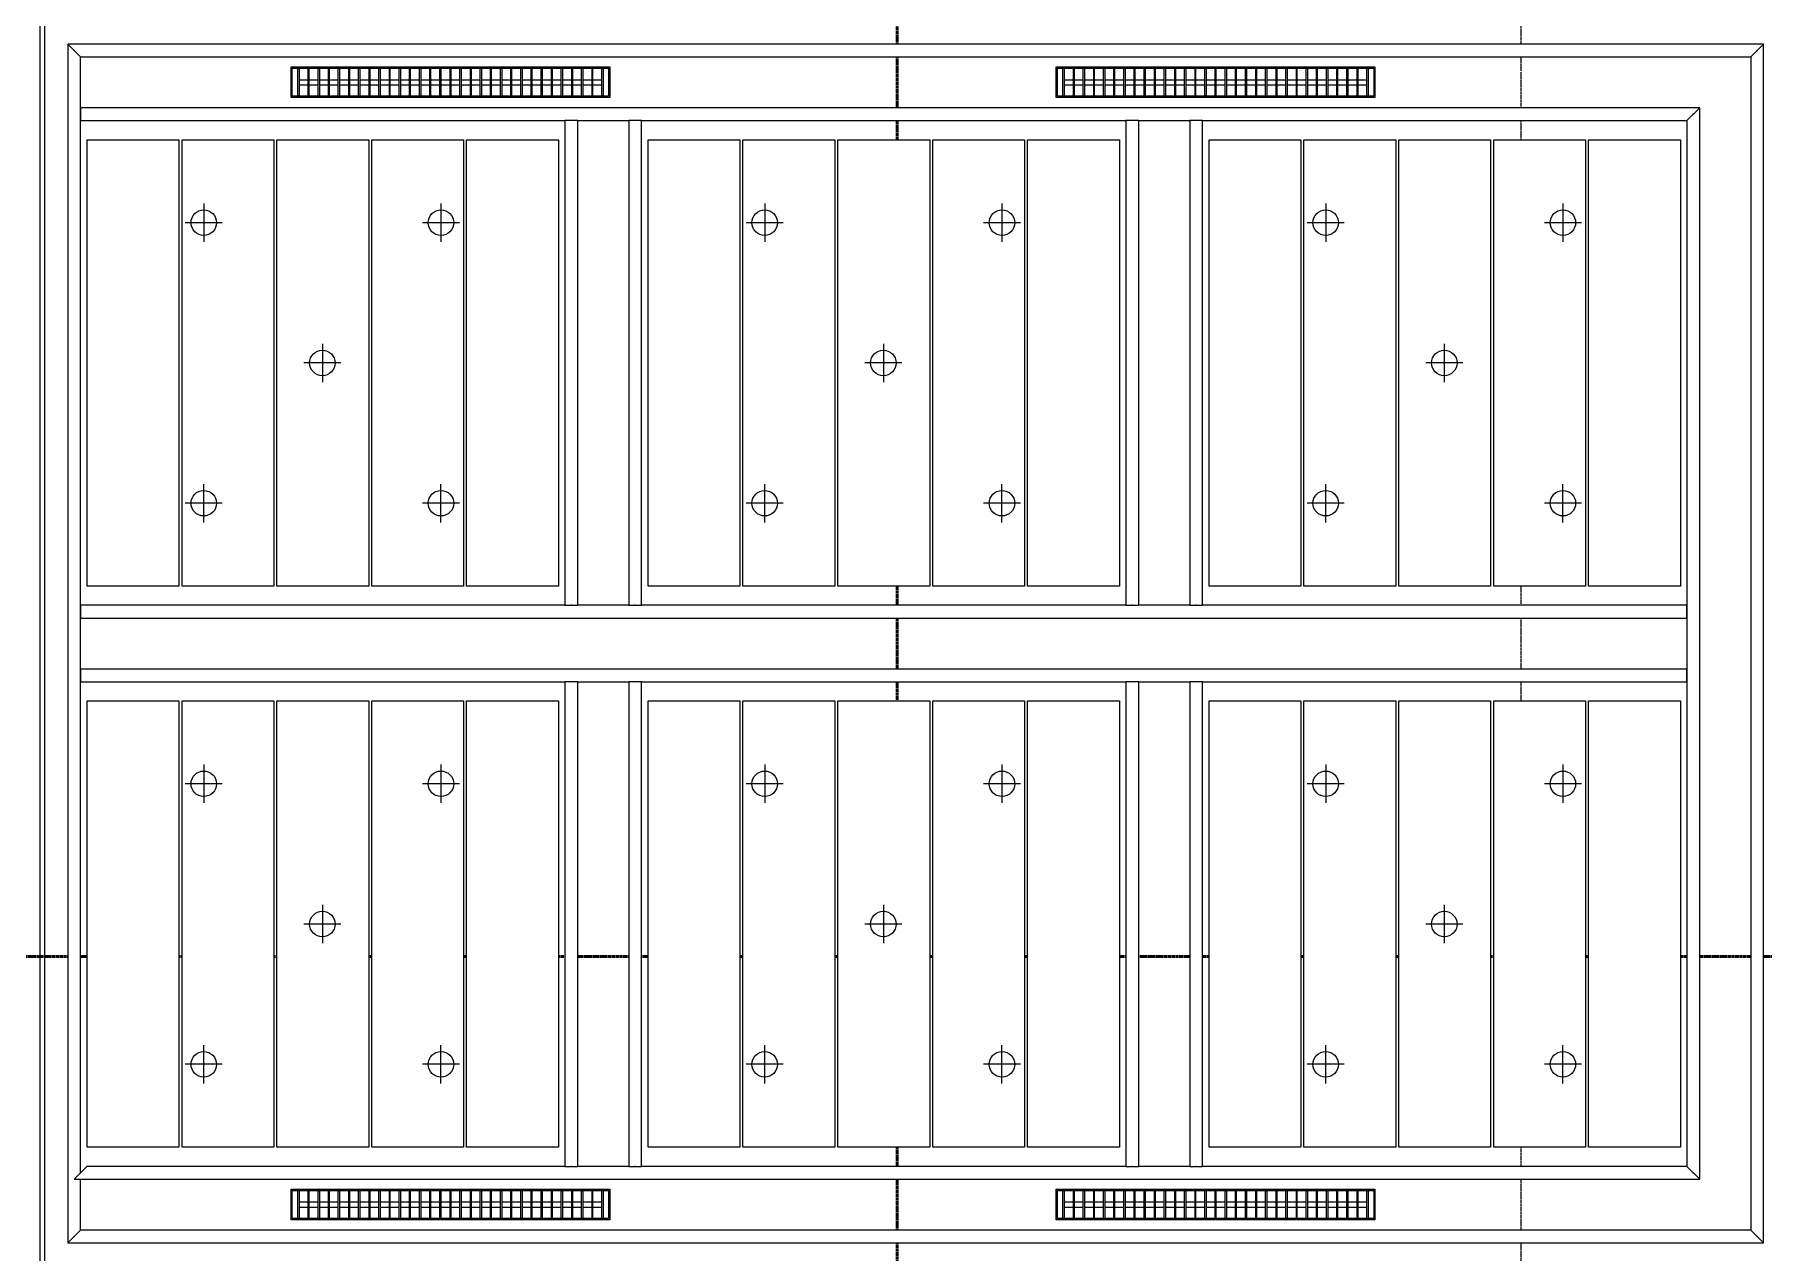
# Model space of a CAD drawing. Header units: millimetres. Extents: x -794334 to -714814, y -17806 to 22403.
# Drawn here: x -784711 to -777933, y -2759 to 2016 of the extents above; entities that cross this region are included whole.
import ezdxf
from ezdxf.xclip import XClip

# ---------------------------------------------------------------- set-up
doc = ezdxf.new("R2010")
doc.units = ezdxf.units.MM
doc.header["$XCLIPFRAME"] = 0
doc.linetypes.add('DPA_Grid _ Level 100', pattern=[10, 5.5, -1.6, 1.3, -1.6])
for name, color, linetype in [('000 - WIPEOUT', 250, 'Continuous'), ('001 - ASCESSORIES', 251, 'Continuous'), ('A04_TUBE SERIES', 2, 'Continuous'), ('A11_ALU.SOLID SHEET', 2, 'Continuous')]:
    doc.layers.add(name, color=color, linetype=linetype)
for name, color, linetype, lineweight in [('A-DETL-GENF', 2, 'Continuous', 9), ('E-LITE-EQPM', 2, 'Continuous', 9), ('G-ANNO-SECL', 3, 'Continuous', 9), ('S-GRID', 251, 'Continuous', 9)]:
    doc.layers.add(name, color=color, linetype=linetype, lineweight=lineweight)

# ---------------------------------------------------------------- blocks, each defined once
blk = doc.blocks.new('*U804')
at = {"layer": 'S-GRID', "linetype": 'DPA_Grid _ Level 100'}
blk.add_line((0, -21385.5), (0, 16671.4), dxfattribs=at)
blk = doc.blocks.new('*U1241')
blk.add_lwpolyline([(0, -10), (10115, -10), (10115, 10), (0, 10)], close=True)
blk = doc.blocks.new('*U1630')
at = {"rotation": 270}
blk.add_blockref('*U1241', (-40000, 2515), dxfattribs=at)
blk = doc.blocks.new('*U1417')
blk.add_attdef('EXTR.OVL-LENGTH_', (-25, -59.1), '', height=5)
blk.add_wipeout([(-25, 0), (25, 0), (25, 1900), (-25, 1900)]).dxf.layer = '000 - WIPEOUT'
blk.add_point((0, 0))
at = {"layer": 'A04_TUBE SERIES', "color": 0}
blk.add_lwpolyline([(-25, 0), (25, 0), (25, 1900), (-25, 1900)], close=True, dxfattribs=at)
blk = doc.blocks.new('*U1431')
blk.add_wipeout([(-25, 25), (25, -25), (25, 6323.5), (-25, 6323.5)]).dxf.layer = '000 - WIPEOUT'
blk.add_point((0, 0))
at = {"layer": 'A04_TUBE SERIES', "color": 0}
blk.add_lwpolyline([(-25, 25), (25, -25), (25, 6323.5), (-25, 6323.5)], close=True, dxfattribs=at)
blk.add_attdef('EXTR.OVL-LENGTH_', (-25, -59.1), '', height=5)
blk = doc.blocks.new('*U1438')
blk.add_wipeout([(-25, 25), (25, -25), (25, 6623.5), (-25, 6573.5)]).dxf.layer = '000 - WIPEOUT'
blk.add_point((0, 0))
at = {"layer": 'A04_TUBE SERIES', "color": 0}
blk.add_lwpolyline([(-25, 25), (25, -25), (25, 6623.5), (-25, 6573.5)], close=True, dxfattribs=at)
blk.add_attdef('EXTR.OVL-LENGTH_', (-25, -59.1), '', height=5)
blk = doc.blocks.new('*U1439')
blk.add_wipeout([(-25, 25), (25, -25), (25, 4675), (-25, 4625)]).dxf.layer = '000 - WIPEOUT'
blk.add_point((0, 0))
at = {"layer": 'A04_TUBE SERIES', "color": 0}
blk.add_lwpolyline([(-25, 25), (25, -25), (25, 4675), (-25, 4625)], close=True, dxfattribs=at)
blk.add_attdef('EXTR.OVL-LENGTH_', (-25, -59.1), '', height=5)
blk = doc.blocks.new('*U1440')
blk.add_wipeout([(-25, 25), (25, -25), (25, 4175), (-25, 4125)]).dxf.layer = '000 - WIPEOUT'
blk.add_point((0, 0))
at = {"layer": 'A04_TUBE SERIES', "color": 0}
blk.add_lwpolyline([(-25, 25), (25, -25), (25, 4175), (-25, 4125)], close=True, dxfattribs=at)
blk.add_attdef('EXTR.OVL-LENGTH_', (-25, -59.1), '', height=5)
blk = doc.blocks.new('*U1442')
blk.add_attdef('EXTR.OVL-LENGTH_', (-25, -59.1), '', height=5)
blk.add_wipeout([(-25, 0), (25, 0), (25, 6298.5), (-25, 6298.5)]).dxf.layer = '000 - WIPEOUT'
blk.add_point((0, 0))
at = {"layer": 'A04_TUBE SERIES', "color": 0}
blk.add_lwpolyline([(-25, 0), (25, 0), (25, 6298.5), (-25, 6298.5)], close=True, dxfattribs=at)
blk = doc.blocks.new('*U1444')
blk.add_wipeout([(-25, 25), (25, -25), (25, 6623.5), (-25, 6573.5)]).dxf.layer = '000 - WIPEOUT'
blk.add_point((0, 0))
at = {"layer": 'A04_TUBE SERIES', "color": 0}
blk.add_lwpolyline([(-25, 25), (25, -25), (25, 6623.5), (-25, 6573.5)], close=True, dxfattribs=at)
blk.add_attdef('EXTR.OVL-LENGTH_', (-25, -59.1), '', height=5)
blk = doc.blocks.new('*U1447')
blk.add_attdef('EXTR.OVL-LENGTH_', (-25, -59.1), '', height=5)
blk.add_wipeout([(-25, 0), (25, 0), (25, 6298.5), (-25, 6298.5)]).dxf.layer = '000 - WIPEOUT'
blk.add_point((0, 0))
at = {"layer": 'A04_TUBE SERIES', "color": 0}
blk.add_lwpolyline([(-25, 0), (25, 0), (25, 6298.5), (-25, 6298.5)], close=True, dxfattribs=at)
blk = doc.blocks.new('*U1448')
blk.add_wipeout([(-25, 25), (25, -25), (25, 4675), (-25, 4625)]).dxf.layer = '000 - WIPEOUT'
blk.add_point((0, 0))
at = {"layer": 'A04_TUBE SERIES', "color": 0}
blk.add_lwpolyline([(-25, 25), (25, -25), (25, 4675), (-25, 4625)], close=True, dxfattribs=at)
blk.add_attdef('EXTR.OVL-LENGTH_', (-25, -59.1), '', height=5)
blk = doc.blocks.new('*U1449')
blk.add_wipeout([(-25, 25), (25, -25), (25, 6348.5), (-25, 6298.5)]).dxf.layer = '000 - WIPEOUT'
blk.add_point((0, 0))
at = {"layer": 'A04_TUBE SERIES', "color": 0}
blk.add_lwpolyline([(-25, 25), (25, -25), (25, 6348.5), (-25, 6298.5)], close=True, dxfattribs=at)
blk.add_attdef('EXTR.OVL-LENGTH_', (-25, -59.1), '', height=5)
blk = doc.blocks.new('*U1541')
at = {"color": 6}
blk.add_point((-37.5, 0), dxfattribs=at)
at = {"color": 3}
blk.add_wipeout([(-875, -564), (875, -564), (875, -924), (-875, -924)], dxfattribs=at).dxf.layer = '000 - WIPEOUT'
at = {"layer": 'A11_ALU.SOLID SHEET', "color": 0, "linetype": 'ByBlock'}
blk.add_lwpolyline([(875, -924), (-875, -924), (-875, -564), (875, -564)], close=True, dxfattribs=at)
at = {"color": 3}
blk.add_wipeout([(-875, -192), (875, -192), (875, -552), (-875, -552)], dxfattribs=at).dxf.layer = '000 - WIPEOUT'
at = {"layer": 'A11_ALU.SOLID SHEET', "color": 0, "linetype": 'ByBlock'}
blk.add_lwpolyline([(875, -552), (-875, -552), (-875, -192), (875, -192)], close=True, dxfattribs=at)
at = {"color": 3}
blk.add_wipeout([(-875, 180), (875, 180), (875, -180), (-875, -180)], dxfattribs=at).dxf.layer = '000 - WIPEOUT'
at = {"layer": 'A11_ALU.SOLID SHEET', "color": 0, "linetype": 'ByBlock'}
blk.add_lwpolyline([(875, -180), (-875, -180), (-875, 180), (875, 180)], close=True, dxfattribs=at)
at = {"color": 3}
blk.add_wipeout([(-875, 552), (875, 552), (875, 192), (-875, 192)], dxfattribs=at).dxf.layer = '000 - WIPEOUT'
at = {"layer": 'A11_ALU.SOLID SHEET', "color": 0, "linetype": 'ByBlock'}
blk.add_lwpolyline([(875, 192), (-875, 192), (-875, 552), (875, 552)], close=True, dxfattribs=at)
at = {"color": 3}
blk.add_wipeout([(-875, 924), (875, 924), (875, 564), (-875, 564)], dxfattribs=at).dxf.layer = '000 - WIPEOUT'
at = {"layer": 'A11_ALU.SOLID SHEET', "color": 0, "linetype": 'ByBlock'}
blk.add_lwpolyline([(875, 564), (-875, 564), (-875, 924), (875, 924)], close=True, dxfattribs=at)
blk = doc.blocks.new('*U1623')
at = {"color": 1}
blk.add_wipeout([(625, -60), (-625, -60), (-625, 60), (625, 60)], dxfattribs=at).dxf.layer = '000 - WIPEOUT'
at = {"layer": '001 - ASCESSORIES', "color": 0}
blk.add_lwpolyline([(625, -60), (-625, -60), (-625, 60), (625, 60)], close=True, dxfattribs=at)
at = {"layer": '001 - ASCESSORIES'}
for points in [[(620, -55), (-620, -55), (-620, 55), (620, 55)], [(-593.5, -55), (-598.5, -55), (-598.5, 55), (-593.5, 55)], [(-558.8, -55), (-553.8, -55), (-553.8, 55), (-558.8, 55)], [(-514, -55), (-519, -55), (-519, 55), (-514, 55)], [(-479.3, -55), (-474.3, -55), (-474.3, 55), (-479.3, 55)], [(-434.6, -55), (-439.6, -55), (-439.6, 55), (-434.6, 55)], [(-399.8, -55), (-394.8, -55), (-394.8, 55), (-399.8, 55)], [(-355.1, -55), (-360.1, -55), (-360.1, 55), (-355.1, 55)], [(-320.4, -55), (-315.4, -55), (-315.4, 55), (-320.4, 55)], [(-275.6, -55), (-280.6, -55), (-280.6, 55), (-275.6, 55)], [(-240.9, -55), (-235.9, -55), (-235.9, 55), (-240.9, 55)], [(-196.2, -55), (-201.2, -55), (-201.2, 55), (-196.2, 55)], [(-161.4, -55), (-156.4, -55), (-156.4, 55), (-161.4, 55)], [(-116.7, -55), (-121.7, -55), (-121.7, 55), (-116.7, 55)], [(-82, -55), (-77, -55), (-77, 55), (-82, 55)], [(-37.2, -55), (-42.2, -55), (-42.2, 55), (-37.2, 55)], [(-2.5, -55), (2.5, -55), (2.5, 55), (-2.5, 55)], [(42.2, -55), (37.2, -55), (37.2, 55), (42.2, 55)], [(77, -55), (82, -55), (82, 55), (77, 55)], [(121.7, -55), (116.7, -55), (116.7, 55), (121.7, 55)], [(156.4, -55), (161.4, -55), (161.4, 55), (156.4, 55)], [(201.2, -55), (196.2, -55), (196.2, 55), (201.2, 55)], [(235.9, -55), (240.9, -55), (240.9, 55), (235.9, 55)], [(280.6, -55), (275.6, -55), (275.6, 55), (280.6, 55)], [(315.4, -55), (320.4, -55), (320.4, 55), (315.4, 55)], [(360.1, -55), (355.1, -55), (355.1, 55), (360.1, 55)], [(394.8, -55), (399.8, -55), (399.8, 55), (394.8, 55)], [(439.6, -55), (434.6, -55), (434.6, 55), (439.6, 55)], [(474.3, -55), (479.3, -55), (479.3, 55), (474.3, 55)], [(519, -55), (514, -55), (514, 55), (519, 55)], [(553.8, -55), (558.8, -55), (558.8, 55), (553.8, 55)], [(598.5, -55), (593.5, -55), (593.5, 55), (598.5, 55)]]:
    blk.add_lwpolyline(points, close=True, dxfattribs=at)
for points in [[(-593.5, 10), (-558.8, 10)], [(-553.8, 10), (-519, 10)], [(-514, 10), (-479.3, 10)], [(-474.3, 10), (-439.6, 10)], [(-434.6, 10), (-399.8, 10)], [(-394.8, 10), (-360.1, 10)], [(-355.1, 10), (-320.4, 10)], [(-315.4, 10), (-280.6, 10)], [(-275.6, 10), (-240.9, 10)], [(-235.9, 10), (-201.2, 10)], [(-196.2, 10), (-161.4, 10)], [(-156.4, 10), (-121.7, 10)], [(-116.7, 10), (-82, 10)], [(-77, 10), (-42.2, 10)], [(-37.2, 10), (-2.5, 10)], [(2.5, 10), (37.2, 10)], [(42.2, 10), (77, 10)], [(82, 10), (116.7, 10)], [(121.7, 10), (156.4, 10)], [(161.4, 10), (196.2, 10)], [(201.2, 10), (235.9, 10)], [(240.9, 10), (275.6, 10)], [(280.6, 10), (315.4, 10)], [(320.4, 10), (355.1, 10)], [(360.1, 10), (394.8, 10)], [(399.8, 10), (434.6, 10)], [(439.6, 10), (474.3, 10)], [(479.3, 10), (514, 10)], [(519, 10), (553.8, 10)], [(558.8, 10), (593.5, 10)], [(-593.5, -10), (-558.8, -10)], [(-553.8, -10), (-519, -10)], [(-514, -10), (-479.3, -10)], [(-474.3, -10), (-439.6, -10)], [(-434.6, -10), (-399.8, -10)], [(-394.8, -10), (-360.1, -10)], [(-355.1, -10), (-320.4, -10)], [(-315.4, -10), (-280.6, -10)], [(-275.6, -10), (-240.9, -10)], [(-235.9, -10), (-201.2, -10)], [(-196.2, -10), (-161.4, -10)], [(-156.4, -10), (-121.7, -10)], [(-116.7, -10), (-82, -10)], [(-77, -10), (-42.2, -10)], [(-37.2, -10), (-2.5, -10)], [(2.5, -10), (37.2, -10)], [(42.2, -10), (77, -10)], [(82, -10), (116.7, -10)], [(121.7, -10), (156.4, -10)], [(161.4, -10), (196.2, -10)], [(201.2, -10), (235.9, -10)], [(240.9, -10), (275.6, -10)], [(280.6, -10), (315.4, -10)], [(320.4, -10), (355.1, -10)], [(360.1, -10), (394.8, -10)], [(399.8, -10), (434.6, -10)], [(439.6, -10), (474.3, -10)], [(479.3, -10), (514, -10)], [(519, -10), (553.8, -10)], [(558.8, -10), (593.5, -10)]]:
    blk.add_lwpolyline(points, dxfattribs=at)
blk = doc.blocks.new('*U1629')
for p in [(-38399.5, -1750), (-35399.5, -1750), (-38399.5, -6150), (-35399.5, -6150)]:
    blk.add_blockref('*U1623', p)
at = {"layer": 'A11_ALU.SOLID SHEET', "linetype": 'ByBlock', "rotation": 270}
blk.add_blockref('*U1444', (-39875, -6275.5), dxfattribs=at)
at = {"layer": 'A11_ALU.SOLID SHEET', "linetype": 'ByBlock'}
blk.add_blockref('*U1439', (-33276.5, -6275.5), dxfattribs=at)
at = {"layer": 'A11_ALU.SOLID SHEET', "linetype": 'ByBlock', "rotation": 90}
blk.add_blockref('*U1438', (-33276.5, -1625.5), dxfattribs=at)
at = {"layer": 'A11_ALU.SOLID SHEET', "linetype": 'ByBlock', "rotation": 180}
blk.add_blockref('*U1448', (-39875, -1625.5), dxfattribs=at)
at = {"layer": 'A11_ALU.SOLID SHEET', "linetype": 'ByBlock', "rotation": 270}
blk.add_blockref('*U1449', (-39850, -6025.5), dxfattribs=at)
at = {"layer": 'A11_ALU.SOLID SHEET', "linetype": 'ByBlock'}
blk.add_blockref('*U1440', (-33526.5, -6025.5), dxfattribs=at)
at = {"layer": 'A11_ALU.SOLID SHEET', "linetype": 'ByBlock', "rotation": 90}
for name, p in [('*U1431', (-33526.5, -1875.5)), ('*U1447', (-33551.5, -3825.5)), ('*U1442', (-33551.5, -4075.5))]:
    blk.add_blockref(name, p, dxfattribs=at)
at = {"layer": 'A11_ALU.SOLID SHEET', "linetype": 'ByBlock'}
for p in [(-37925.5, -3800.5), (-37675.5, -3800.5), (-35726, -3800.5), (-35476, -3800.5), (-37925.5, -6000.5), (-37675.5, -6000.5), (-35726, -6000.5), (-35476, -6000.5)]:
    blk.add_blockref('*U1417', p, dxfattribs=at)
at = {"layer": 'A11_ALU.SOLID SHEET', "linetype": 'ByBlock', "rotation": 90}
for p in [(-38900, -2850.5), (-36700.5, -2850.5), (-34501, -2850.5), (-38900, -5050.5), (-36700.5, -5050.5), (-34501, -5050.5)]:
    blk.add_blockref('*U1541', p, dxfattribs=at)
blk = doc.blocks.new('LGF_DL_SAA_LowPower_DL1a1 - LGF_DL_SAA_LowPower_DL1a-12437659-4150-01 CONCOURSE LEVEL - REFLECTED CEILING PLAN')
at = {"layer": 'A-DETL-GENF'}
for p, q in [((0, 75), (0, -75)), ((72.5, 0), (-72.5, 0))]:
    blk.add_line(p, q, dxfattribs=at)
blk.add_circle((0, 0), 50, dxfattribs=at)
blk = doc.blocks.new('LGF_DL_SAA_LowPower_DL1a1 - LGF_DL_SAA_LowPower_DL1a-12438006-4150-01 CONCOURSE LEVEL - REFLECTED CEILING PLAN')
at = {"layer": 'A-DETL-GENF'}
for p, q in [((0, -75), (0, 75)), ((72.5, 0), (-72.5, 0))]:
    blk.add_line(p, q, dxfattribs=at)
blk.add_circle((0, 0), 50, dxfattribs=at)
blk = doc.blocks.new('C-1-PP19-AR-4150-01-B_20250901-115810_EXDOWNLIGHT')
at = {"layer": 'E-LITE-EQPM'}
for name, p, rotation in [('LGF_DL_SAA_LowPower_DL1a1 - LGF_DL_SAA_LowPower_DL1a-12437659-4150-01 CONCOURSE LEVEL - REFLECTED CEILING PLAN', (-39365.5, -2300.5), 359.9999881697653), ('LGF_DL_SAA_LowPower_DL1a1 - LGF_DL_SAA_LowPower_DL1a-12437659-4150-01 CONCOURSE LEVEL - REFLECTED CEILING PLAN', (-38435.5, -2300.5), 359.9999881697653), ('LGF_DL_SAA_LowPower_DL1a1 - LGF_DL_SAA_LowPower_DL1a-12437659-4150-01 CONCOURSE LEVEL - REFLECTED CEILING PLAN', (-37166, -2300.5), 359.9999881697653), ('LGF_DL_SAA_LowPower_DL1a1 - LGF_DL_SAA_LowPower_DL1a-12437659-4150-01 CONCOURSE LEVEL - REFLECTED CEILING PLAN', (-36236, -2300.5), 359.9999881697653), ('LGF_DL_SAA_LowPower_DL1a1 - LGF_DL_SAA_LowPower_DL1a-12437659-4150-01 CONCOURSE LEVEL - REFLECTED CEILING PLAN', (-34966.5, -2300.5), 359.9999881697653), ('LGF_DL_SAA_LowPower_DL1a1 - LGF_DL_SAA_LowPower_DL1a-12437659-4150-01 CONCOURSE LEVEL - REFLECTED CEILING PLAN', (-34036.5, -2300.5), 359.9999881697653), ('LGF_DL_SAA_LowPower_DL1a1 - LGF_DL_SAA_LowPower_DL1a-12437659-4150-01 CONCOURSE LEVEL - REFLECTED CEILING PLAN', (-38900.5, -2850.5), 359.9999881697653), ('LGF_DL_SAA_LowPower_DL1a1 - LGF_DL_SAA_LowPower_DL1a-12437659-4150-01 CONCOURSE LEVEL - REFLECTED CEILING PLAN', (-36701, -2850.5), 359.9999881697653), ('LGF_DL_SAA_LowPower_DL1a1 - LGF_DL_SAA_LowPower_DL1a-12437659-4150-01 CONCOURSE LEVEL - REFLECTED CEILING PLAN', (-34501.5, -2850.5), 359.9999881697653), ('LGF_DL_SAA_LowPower_DL1a1 - LGF_DL_SAA_LowPower_DL1a-12438006-4150-01 CONCOURSE LEVEL - REFLECTED CEILING PLAN', (-39365.5, -3400.5), 1.18302346677688e-05), ('LGF_DL_SAA_LowPower_DL1a1 - LGF_DL_SAA_LowPower_DL1a-12438006-4150-01 CONCOURSE LEVEL - REFLECTED CEILING PLAN', (-38435.5, -3400.5), 1.18302346677688e-05), ('LGF_DL_SAA_LowPower_DL1a1 - LGF_DL_SAA_LowPower_DL1a-12438006-4150-01 CONCOURSE LEVEL - REFLECTED CEILING PLAN', (-37166, -3400.5), 1.18302346677688e-05), ('LGF_DL_SAA_LowPower_DL1a1 - LGF_DL_SAA_LowPower_DL1a-12438006-4150-01 CONCOURSE LEVEL - REFLECTED CEILING PLAN', (-36236, -3400.5), 1.18302346677688e-05), ('LGF_DL_SAA_LowPower_DL1a1 - LGF_DL_SAA_LowPower_DL1a-12438006-4150-01 CONCOURSE LEVEL - REFLECTED CEILING PLAN', (-34966.5, -3400.5), 1.18302346677688e-05), ('LGF_DL_SAA_LowPower_DL1a1 - LGF_DL_SAA_LowPower_DL1a-12438006-4150-01 CONCOURSE LEVEL - REFLECTED CEILING PLAN', (-34036.5, -3400.5), 1.18302346677688e-05), ('LGF_DL_SAA_LowPower_DL1a1 - LGF_DL_SAA_LowPower_DL1a-12437659-4150-01 CONCOURSE LEVEL - REFLECTED CEILING PLAN', (-39365.5, -4500.5), 359.9999881697653), ('LGF_DL_SAA_LowPower_DL1a1 - LGF_DL_SAA_LowPower_DL1a-12437659-4150-01 CONCOURSE LEVEL - REFLECTED CEILING PLAN', (-38435.5, -4500.5), 359.9999881697653), ('LGF_DL_SAA_LowPower_DL1a1 - LGF_DL_SAA_LowPower_DL1a-12437659-4150-01 CONCOURSE LEVEL - REFLECTED CEILING PLAN', (-37166, -4500.5), 359.9999881697653), ('LGF_DL_SAA_LowPower_DL1a1 - LGF_DL_SAA_LowPower_DL1a-12437659-4150-01 CONCOURSE LEVEL - REFLECTED CEILING PLAN', (-36236, -4500.5), 359.9999881697653), ('LGF_DL_SAA_LowPower_DL1a1 - LGF_DL_SAA_LowPower_DL1a-12437659-4150-01 CONCOURSE LEVEL - REFLECTED CEILING PLAN', (-34966.5, -4500.5), 359.9999881697653), ('LGF_DL_SAA_LowPower_DL1a1 - LGF_DL_SAA_LowPower_DL1a-12437659-4150-01 CONCOURSE LEVEL - REFLECTED CEILING PLAN', (-34036.5, -4500.5), 359.9999881697653), ('LGF_DL_SAA_LowPower_DL1a1 - LGF_DL_SAA_LowPower_DL1a-12437659-4150-01 CONCOURSE LEVEL - REFLECTED CEILING PLAN', (-38900.5, -5050.5), 359.9999881697653), ('LGF_DL_SAA_LowPower_DL1a1 - LGF_DL_SAA_LowPower_DL1a-12437659-4150-01 CONCOURSE LEVEL - REFLECTED CEILING PLAN', (-36701, -5050.5), 359.9999881697653), ('LGF_DL_SAA_LowPower_DL1a1 - LGF_DL_SAA_LowPower_DL1a-12437659-4150-01 CONCOURSE LEVEL - REFLECTED CEILING PLAN', (-34501.5, -5050.5), 359.9999881697653), ('LGF_DL_SAA_LowPower_DL1a1 - LGF_DL_SAA_LowPower_DL1a-12438006-4150-01 CONCOURSE LEVEL - REFLECTED CEILING PLAN', (-39365.5, -5600.5), 1.18302346677688e-05), ('LGF_DL_SAA_LowPower_DL1a1 - LGF_DL_SAA_LowPower_DL1a-12438006-4150-01 CONCOURSE LEVEL - REFLECTED CEILING PLAN', (-38435.5, -5600.5), 1.18302346677688e-05), ('LGF_DL_SAA_LowPower_DL1a1 - LGF_DL_SAA_LowPower_DL1a-12438006-4150-01 CONCOURSE LEVEL - REFLECTED CEILING PLAN', (-37166, -5600.5), 1.18302346677688e-05), ('LGF_DL_SAA_LowPower_DL1a1 - LGF_DL_SAA_LowPower_DL1a-12438006-4150-01 CONCOURSE LEVEL - REFLECTED CEILING PLAN', (-36236, -5600.5), 1.18302346677688e-05), ('LGF_DL_SAA_LowPower_DL1a1 - LGF_DL_SAA_LowPower_DL1a-12438006-4150-01 CONCOURSE LEVEL - REFLECTED CEILING PLAN', (-34966.5, -5600.5), 1.18302346677688e-05), ('LGF_DL_SAA_LowPower_DL1a1 - LGF_DL_SAA_LowPower_DL1a-12438006-4150-01 CONCOURSE LEVEL - REFLECTED CEILING PLAN', (-34036.5, -5600.5), 1.18302346677688e-05)]:
    blk.add_blockref(name, p, dxfattribs=dict(at, rotation=rotation))

msp = doc.modelspace()

# ---------------------------------------------------------------- block references
at = {"layer": 'A11_ALU.SOLID SHEET'}
ref = msp.add_blockref('*U1630', (-744681.2, 3579), dxfattribs=at)
XClip(ref).set_block_clipping_path([(-45802.4668593339, -9620.0029952967), (23702.8690583039, 10334.9999958097)])

# ---------------------------------------------------------------- next in the draw order: linework, layer by layer
at = {"layer": 'G-ANNO-SECL', "linetype": 'DPA_Grid _ Level 100', "lineweight": 50}
for p, q in [((-781329.4, 20592.6), (-781329.4, -17199.9)), ((-792444.1, -1598.3), (-717748.3, -1598.3))]:
    msp.add_line(p, q, dxfattribs=at)

# ---------------------------------------------------------------- next in the draw order: block references
msp.add_blockref('*U804', (-778882.4, 3579))

# ---------------------------------------------------------------- next in the draw order: block references
ref = msp.add_blockref('*U1629', (-744681.2, 3579))
XClip(ref).set_block_clipping_path([(-45802.4668593339, -9620.0029952967), (23702.8690583039, 10334.9999958097)])

# ---------------------------------------------------------------- next in the draw order: block references
ref = msp.add_blockref('C-1-PP19-AR-4150-01-B_20250901-115810_EXDOWNLIGHT', (-744682.4, 3579))
XClip(ref).set_block_clipping_path([(-45801.3280238605, -9620.0029952967), (23704.0078937773, 10334.9999958097)])

doc.saveas('drawing.dxf')
